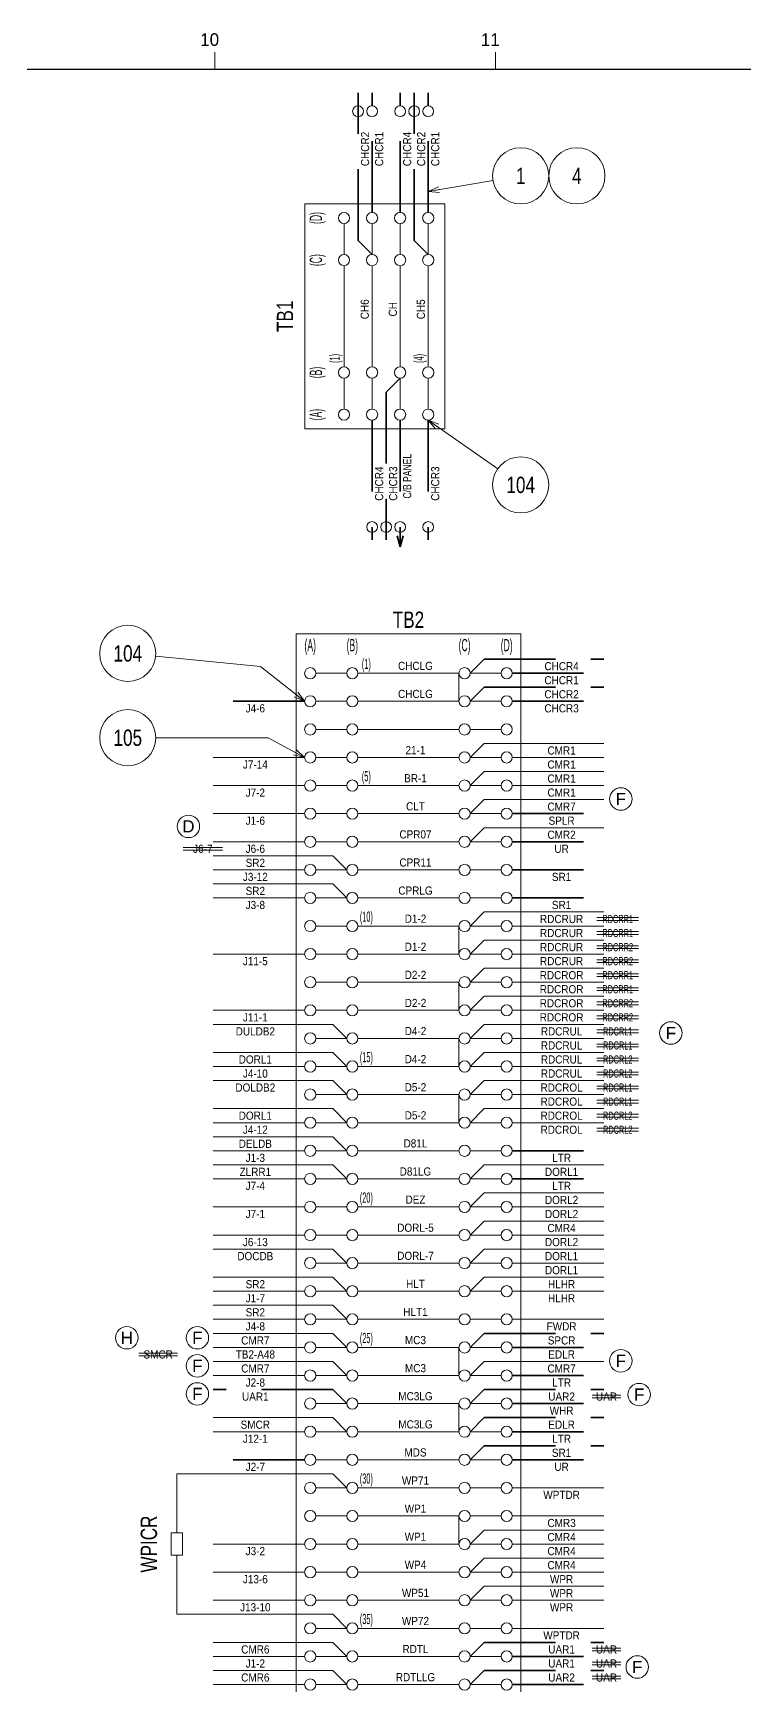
# Model space of a CAD drawing. Header units: millimetres. Extents: x 10 to 821, y 12 to 580.
# Drawn here: x 503.1 to 630, y 286.2 to 580.4 of the extents above; entities that cross this region are included whole.
import ezdxf
from ezdxf.enums import TextEntityAlignment as Align

# ---------------------------------------------------------------- set-up
doc = ezdxf.new("R2010")
doc.units = ezdxf.units.MM
doc.linetypes.add('DASHED', pattern=[19, 12.7, -6.3])
for name, color, linetype in [('GR1_02', 7, 'Continuous'), ('GR1_03', 7, 'Continuous'), ('GR1_04', 7, 'Continuous'), ('GR1_06', 7, 'Continuous'), ('GR1_15', 7, 'Continuous'), ('図面枠B6M', 7, 'Continuous')]:
    doc.layers.add(name, color=color, linetype=linetype)
doc.styles.add('HG丸ｺﾞｼｯｸM-PRO', font='')
doc.styles.get('HG丸ｺﾞｼｯｸM-PRO').set_extended_font_data('HG丸ｺﾞｼｯｸM-PRO')

# ---------------------------------------------------------------- blocks, each defined once
blk = doc.blocks.new('BLKF023')
at = {"layer": '図面枠B6M', "color": 4, "linetype": 'Continuous', "lineweight": 13}
for p, q in [((535.5, 577), (535.5, 574)), ((585.5, 577), (585.5, 574))]:
    blk.add_line(p, q, dxfattribs=at)
at = {"layer": '図面枠B6M', "color": 2, "linetype": 'Continuous', "lineweight": 25}
blk.add_line((35.5, 574), (821, 574), dxfattribs=at)
at = {"layer": '図面枠B6M', "color": 4, "linetype": 'Continuous', "lineweight": 13, "style": 'HG丸ｺﾞｼｯｸM-PRO', "width": 1.003994}
for s, p in [('10', (532.9, 577.45)), ('11', (582.9, 577.45))]:
    blk.add_text(s, height=2.255, dxfattribs=at).set_placement(p, align=Align.BOTTOM_LEFT)
blk = doc.blocks.new('BLKF129')
at = {"layer": 'GR1_02', "color": 4, "linetype": 'Continuous', "lineweight": 13}
for p, q in [((550, 473.48), (590, 473.48)), ((550, 228.52), (550, 473.48)), ((590, 228.52), (590, 473.48)), ((559, 466.48), (553.5, 466.48)), ((561, 466.48), (579, 466.48)), ((586.5, 466.48), (581, 466.48)), ((559, 461.48), (553.5, 461.48)), ((561, 461.48), (579, 461.48)), ((586.5, 461.48), (581, 461.48)), ((559, 456.48), (553.5, 456.48)), ((561, 456.48), (579, 456.48)), ((586.5, 456.48), (581, 456.48)), ((559, 451.48), (553.5, 451.48)), ((561, 451.48), (579, 451.48)), ((586.5, 451.48), (581, 451.48)), ((559, 446.48), (553.5, 446.48)), ((561, 446.48), (579, 446.48)), ((586.5, 446.48), (581, 446.48)), ((559, 441.48), (553.5, 441.48)), ((561, 441.48), (579, 441.48)), ((586.5, 441.48), (581, 441.48)), ((559, 436.48), (553.5, 436.48)), ((561, 436.48), (579, 436.48)), ((586.5, 436.48), (581, 436.48)), ((559, 431.48), (553.5, 431.48)), ((561, 431.48), (579, 431.48)), ((586.5, 431.48), (581, 431.48)), ((559, 426.48), (553.5, 426.48)), ((561, 426.48), (579, 426.48)), ((586.5, 426.48), (581, 426.48)), ((559, 421.48), (553.5, 421.48)), ((561, 421.48), (579, 421.48)), ((586.5, 421.48), (581, 421.48)), ((559, 416.48), (553.5, 416.48)), ((561, 416.48), (579, 416.48)), ((586.5, 416.48), (581, 416.48)), ((559, 411.48), (553.5, 411.48)), ((561, 411.48), (579, 411.48)), ((586.5, 411.48), (581, 411.48)), ((559, 406.48), (553.5, 406.48)), ((561, 406.48), (579, 406.48)), ((586.5, 406.48), (581, 406.48)), ((559, 401.48), (553.5, 401.48)), ((561, 401.48), (579, 401.48)), ((586.5, 401.48), (581, 401.48)), ((559, 396.48), (553.5, 396.48)), ((561, 396.48), (579, 396.48)), ((586.5, 396.48), (581, 396.48)), ((559, 391.48), (553.5, 391.48)), ((561, 391.48), (579, 391.48)), ((586.5, 391.48), (581, 391.48)), ((559, 386.48), (553.5, 386.48)), ((561, 386.48), (579, 386.48)), ((586.5, 386.48), (581, 386.48)), ((559, 381.48), (553.5, 381.48)), ((561, 381.48), (579, 381.48)), ((586.5, 381.48), (581, 381.48)), ((559, 376.48), (553.5, 376.48)), ((561, 376.48), (579, 376.48)), ((586.5, 376.48), (581, 376.48)), ((559, 371.48), (553.5, 371.48)), ((561, 371.48), (579, 371.48)), ((586.5, 371.48), (581, 371.48)), ((559, 366.48), (553.5, 366.48)), ((561, 366.48), (579, 366.48)), ((586.5, 366.48), (581, 366.48)), ((559, 361.48), (553.5, 361.48)), ((561, 361.48), (579, 361.48)), ((586.5, 361.48), (581, 361.48)), ((559, 356.48), (553.5, 356.48)), ((561, 356.48), (579, 356.48)), ((586.5, 356.48), (581, 356.48)), ((559, 351.48), (553.5, 351.48)), ((561, 351.48), (579, 351.48)), ((586.5, 351.48), (581, 351.48)), ((559, 346.48), (553.5, 346.48)), ((561, 346.48), (579, 346.48)), ((586.5, 346.48), (581, 346.48)), ((559, 341.48), (553.5, 341.48)), ((561, 341.48), (579, 341.48)), ((586.5, 341.48), (581, 341.48)), ((559, 336.48), (553.5, 336.48)), ((561, 336.48), (579, 336.48)), ((586.5, 336.48), (581, 336.48)), ((559, 331.48), (553.5, 331.48)), ((561, 331.48), (579, 331.48)), ((586.5, 331.48), (581, 331.48)), ((559, 326.48), (553.5, 326.48)), ((561, 326.48), (579, 326.48)), ((586.5, 326.48), (581, 326.48)), ((559, 321.48), (553.5, 321.48)), ((561, 321.48), (579, 321.48)), ((586.5, 321.48), (581, 321.48)), ((559, 316.48), (553.5, 316.48)), ((561, 316.48), (579, 316.48)), ((586.5, 316.48), (581, 316.48)), ((559, 311.48), (553.5, 311.48)), ((561, 311.48), (579, 311.48)), ((586.5, 311.48), (581, 311.48)), ((559, 306.48), (553.5, 306.48)), ((561, 306.48), (579, 306.48)), ((586.5, 306.48), (581, 306.48)), ((559, 301.48), (553.5, 301.48)), ((561, 301.48), (579, 301.48)), ((586.5, 301.48), (581, 301.48)), ((559, 296.48), (553.5, 296.48)), ((561, 296.48), (579, 296.48)), ((586.5, 296.48), (581, 296.48)), ((559, 291.48), (553.5, 291.48)), ((561, 291.48), (579, 291.48)), ((586.5, 291.48), (581, 291.48)), ((559, 286.48), (553.5, 286.48)), ((561, 286.48), (579, 286.48)), ((586.5, 286.48), (581, 286.48)), ((559, 281.48), (553.5, 281.48)), ((561, 281.48), (579, 281.48)), ((586.5, 281.48), (581, 281.48)), ((559, 276.48), (553.5, 276.48)), ((561, 276.48), (579, 276.48)), ((586.5, 276.48), (581, 276.48)), ((559, 271.48), (553.5, 271.48)), ((561, 271.48), (579, 271.48)), ((586.5, 271.48), (581, 271.48)), ((559, 266.48), (553.5, 266.48)), ((561, 266.48), (579, 266.48)), ((586.5, 266.48), (581, 266.48)), ((559, 261.48), (553.5, 261.48)), ((561, 261.48), (579, 261.48)), ((586.5, 261.48), (581, 261.48)), ((559, 256.48), (553.5, 256.48)), ((561, 256.48), (579, 256.48)), ((586.5, 256.48), (581, 256.48)), ((559, 251.48), (553.5, 251.48)), ((561, 251.48), (579, 251.48)), ((586.5, 251.48), (581, 251.48)), ((559, 246.48), (553.5, 246.48)), ((561, 246.48), (579, 246.48)), ((586.5, 246.48), (581, 246.48)), ((559, 241.48), (553.5, 241.48)), ((561, 241.48), (579, 241.48)), ((586.5, 241.48), (581, 241.48)), ((559, 236.48), (553.5, 236.48)), ((561, 236.48), (579, 236.48)), ((586.5, 236.48), (581, 236.48)), ((559, 231.48), (553.5, 231.48)), ((561, 231.48), (579, 231.48)), ((586.5, 231.48), (581, 231.48)), ((550, 228.52), (590, 228.52))]:
    blk.add_line(p, q, dxfattribs=at)
for centre in [(552.5, 466.48), (560, 466.48), (580, 466.48), (587.5, 466.48), (552.5, 461.48), (560, 461.48), (580, 461.48), (587.5, 461.48), (552.5, 456.48), (560, 456.48), (580, 456.48), (587.5, 456.48), (552.5, 451.48), (560, 451.48), (580, 451.48), (587.5, 451.48), (552.5, 446.48), (560, 446.48), (580, 446.48), (587.5, 446.48), (552.5, 441.48), (560, 441.48), (580, 441.48), (587.5, 441.48), (552.5, 436.48), (560, 436.48), (580, 436.48), (587.5, 436.48), (552.5, 431.48), (560, 431.48), (580, 431.48), (587.5, 431.48), (552.5, 426.48), (560, 426.48), (580, 426.48), (587.5, 426.48), (552.5, 421.48), (560, 421.48), (580, 421.48), (587.5, 421.48), (552.5, 416.48), (560, 416.48), (580, 416.48), (587.5, 416.48), (552.5, 411.48), (560, 411.48), (580, 411.48), (587.5, 411.48), (552.5, 406.48), (560, 406.48), (580, 406.48), (587.5, 406.48), (552.5, 401.48), (560, 401.48), (580, 401.48), (587.5, 401.48), (552.5, 396.48), (560, 396.48), (580, 396.48), (587.5, 396.48), (552.5, 391.48), (560, 391.48), (580, 391.48), (587.5, 391.48), (552.5, 386.48), (560, 386.48), (580, 386.48), (587.5, 386.48), (552.5, 381.48), (560, 381.48), (580, 381.48), (587.5, 381.48), (552.5, 376.48), (560, 376.48), (580, 376.48), (587.5, 376.48), (552.5, 371.48), (560, 371.48), (580, 371.48), (587.5, 371.48), (552.5, 366.48), (560, 366.48), (580, 366.48), (587.5, 366.48), (552.5, 361.48), (560, 361.48), (580, 361.48), (587.5, 361.48), (552.5, 356.48), (560, 356.48), (580, 356.48), (587.5, 356.48), (552.5, 351.48), (560, 351.48), (580, 351.48), (587.5, 351.48), (552.5, 346.48), (560, 346.48), (580, 346.48), (587.5, 346.48), (552.5, 341.48), (560, 341.48), (580, 341.48), (587.5, 341.48), (552.5, 336.48), (560, 336.48), (580, 336.48), (587.5, 336.48), (552.5, 331.48), (560, 331.48), (580, 331.48), (587.5, 331.48), (552.5, 326.48), (560, 326.48), (580, 326.48), (587.5, 326.48), (552.5, 321.48), (560, 321.48), (580, 321.48), (587.5, 321.48), (552.5, 316.48), (560, 316.48), (580, 316.48), (587.5, 316.48), (552.5, 311.48), (560, 311.48), (580, 311.48), (587.5, 311.48), (552.5, 306.48), (560, 306.48), (580, 306.48), (587.5, 306.48), (552.5, 301.48), (560, 301.48), (580, 301.48), (587.5, 301.48), (552.5, 296.48), (560, 296.48), (580, 296.48), (587.5, 296.48), (552.5, 291.48), (560, 291.48), (580, 291.48), (587.5, 291.48), (552.5, 286.48), (560, 286.48), (580, 286.48), (587.5, 286.48), (552.5, 281.48), (560, 281.48), (580, 281.48), (587.5, 281.48), (552.5, 276.48), (560, 276.48), (580, 276.48), (587.5, 276.48), (552.5, 271.48), (560, 271.48), (580, 271.48), (587.5, 271.48), (552.5, 266.48), (560, 266.48), (580, 266.48), (587.5, 266.48), (552.5, 261.48), (560, 261.48), (580, 261.48), (587.5, 261.48), (552.5, 256.48), (560, 256.48), (580, 256.48), (587.5, 256.48), (552.5, 251.48), (560, 251.48), (580, 251.48), (587.5, 251.48), (552.5, 246.48), (560, 246.48), (580, 246.48), (587.5, 246.48), (552.5, 241.48), (560, 241.48), (580, 241.48), (587.5, 241.48), (552.5, 236.48), (560, 236.48), (580, 236.48), (587.5, 236.48), (552.5, 231.48), (560, 231.48), (580, 231.48), (587.5, 231.48)]:
    blk.add_circle(centre, 1, dxfattribs=at)
at = {"layer": 'GR1_02', "color": 3, "linetype": 'Continuous', "lineweight": 35, "style": 'HG丸ｺﾞｼｯｸM-PRO'}
for s, width, p in [('(1)', 0.521222, (562.5, 468.15)), ('(5)', 0.521222, (562.5, 448.15)), ('(10)', 0.521214, (562.5, 423.15)), ('(15)', 0.521214, (562.5, 398.15)), ('(20)', 0.521214, (562.5, 373.15)), ('(25)', 0.521214, (562.5, 348.15)), ('(30)', 0.521214, (562.5, 323.15)), ('(35)', 0.521214, (562.5, 298.15)), ('(40)', 0.521214, (562.5, 273.15)), ('(45)', 0.521214, (562.5, 248.15)), ('(48)', 0.521214, (562.5, 233.15))]:
    blk.add_text(s, height=1.818, dxfattribs=dict(at, width=width)).set_placement(p, align=Align.MIDDLE_CENTER)
blk = doc.blocks.new('BLKF130')
at = {"layer": 'GR1_03', "color": 4, "linetype": 'Continuous', "lineweight": 13}
for p, q in [((528.75, 323.98), (528.75, 313.48)), ((556.5, 323.98), (528.75, 323.98)), ((559, 321.48), (556.5, 323.98)), ((527.75, 313.48), (527.75, 309.48)), ((529.75, 313.48), (527.75, 313.48)), ((529.75, 313.48), (529.75, 309.48)), ((529.75, 309.48), (527.75, 309.48)), ((528.75, 309.48), (528.75, 298.98)), ((556.5, 298.98), (528.75, 298.98)), ((559, 296.48), (556.5, 298.98))]:
    blk.add_line(p, q, dxfattribs=at)
blk = doc.blocks.new('BLKF133')
at = {"layer": 'GR1_02', "color": 4, "linetype": 'Continuous', "lineweight": 13}
for p, q in [((576.48, 550), (551.52, 550)), ((551.52, 510), (551.52, 550)), ((576.48, 510), (576.48, 550)), ((558.52, 546.5), (558.52, 541)), ((563.52, 546.5), (563.52, 541)), ((568.52, 546.5), (568.52, 541)), ((573.52, 546.5), (573.52, 541)), ((558.52, 521), (558.52, 539)), ((563.52, 521), (563.52, 539)), ((568.52, 521), (568.52, 539)), ((573.52, 521), (573.52, 539)), ((558.52, 519), (558.52, 513.5)), ((563.52, 519), (563.52, 513.5)), ((568.52, 519), (568.52, 513.5)), ((573.52, 519), (573.52, 513.5)), ((576.48, 510), (551.52, 510))]:
    blk.add_line(p, q, dxfattribs=at)
for centre in [(558.52, 547.5), (563.52, 547.5), (568.52, 547.5), (573.52, 547.5), (558.52, 540), (563.52, 540), (568.52, 540), (573.52, 540), (558.52, 520), (563.52, 520), (568.52, 520), (573.52, 520), (558.52, 512.5), (563.52, 512.5), (568.52, 512.5), (573.52, 512.5)]:
    blk.add_circle(centre, 1, dxfattribs=at)
at = {"layer": 'GR1_02', "color": 3, "linetype": 'Continuous', "lineweight": 35, "style": 'HG丸ｺﾞｼｯｸM-PRO', "width": 0.521222}
for s, p in [('(1)', (556.85, 522.5)), ('(4)', (571.85, 522.5))]:
    blk.add_text(s, height=1.818, rotation=90, dxfattribs=at).set_placement(p, align=Align.MIDDLE_CENTER)
blk = doc.blocks.new('FXTIP_ARROW_E')
at = {"color": 0, "linetype": 'Continuous', "lineweight": -2}
for q in [(-1, 0), (-0.97, 0.26), (-0.97, -0.26)]:
    blk.add_line((0, 0), q, dxfattribs=at)
blk = doc.blocks.new('FXTIP_ARROW_S')
at = {"color": 0, "linetype": 'Continuous', "lineweight": -2}
for q in [(-1, 0), (-0.97, 0.26), (-0.97, -0.26)]:
    blk.add_line((0, 0), q, dxfattribs=at)
blk = doc.blocks.new('BLKF258')
at = {"layer": 'GR1_06', "color": 4, "linetype": 'Continuous', "lineweight": 13}
blk.add_circle((530.8, 439.22), 2, dxfattribs=at)
at = {"layer": 'GR1_06', "color": 4, "linetype": 'Continuous', "lineweight": 13, "style": 'HG丸ｺﾞｼｯｸM-PRO', "width": 1.042833}
blk.add_text('D', height=2.18, dxfattribs=at).set_placement((530.8, 439.22), align=Align.MIDDLE_CENTER)
blk = doc.blocks.new('BLKF280')
at = {"layer": 'GR1_06', "color": 4, "linetype": 'Continuous', "lineweight": 13}
blk.add_circle((611.11, 338.08), 2, dxfattribs=at)
at = {"layer": 'GR1_06', "color": 4, "linetype": 'Continuous', "lineweight": 13, "style": 'HG丸ｺﾞｼｯｸM-PRO', "width": 1.042153}
blk.add_text('F', height=2.18, dxfattribs=at).set_placement((611.11, 338.08), align=Align.MIDDLE_CENTER)
blk = doc.blocks.new('BLKF281')
at = {"layer": 'GR1_06', "color": 4, "linetype": 'Continuous', "lineweight": 13}
blk.add_circle((532.39, 338.2), 2, dxfattribs=at)
at = {"layer": 'GR1_06', "color": 4, "linetype": 'Continuous', "lineweight": 13, "style": 'HG丸ｺﾞｼｯｸM-PRO', "width": 1.042153}
blk.add_text('F', height=2.18, dxfattribs=at).set_placement((532.39, 338.2), align=Align.MIDDLE_CENTER)
blk = doc.blocks.new('BLKF282')
at = {"layer": 'GR1_06', "color": 4, "linetype": 'Continuous', "lineweight": 13}
blk.add_circle((610.77, 289.6), 2, dxfattribs=at)
at = {"layer": 'GR1_06', "color": 4, "linetype": 'Continuous', "lineweight": 13, "style": 'HG丸ｺﾞｼｯｸM-PRO', "width": 1.042153}
blk.add_text('F', height=2.18, dxfattribs=at).set_placement((610.77, 289.6), align=Align.MIDDLE_CENTER)
blk = doc.blocks.new('BLKF285')
at = {"layer": 'GR1_06', "color": 4, "linetype": 'Continuous', "lineweight": 13}
blk.add_circle((532.39, 343.2), 2, dxfattribs=at)
at = {"layer": 'GR1_06', "color": 4, "linetype": 'Continuous', "lineweight": 13, "style": 'HG丸ｺﾞｼｯｸM-PRO', "width": 1.042153}
blk.add_text('F', height=2.18, dxfattribs=at).set_placement((532.39, 343.2), align=Align.MIDDLE_CENTER)
blk = doc.blocks.new('BLKF286')
at = {"layer": 'GR1_06', "color": 4, "linetype": 'Continuous', "lineweight": 13}
blk.add_circle((532.39, 348.2), 2, dxfattribs=at)
at = {"layer": 'GR1_06', "color": 4, "linetype": 'Continuous', "lineweight": 13, "style": 'HG丸ｺﾞｼｯｸM-PRO', "width": 1.042153}
blk.add_text('F', height=2.18, dxfattribs=at).set_placement((532.39, 348.2), align=Align.MIDDLE_CENTER)
blk = doc.blocks.new('BLKF287')
at = {"layer": 'GR1_06', "color": 4, "linetype": 'Continuous', "lineweight": 13}
blk.add_circle((607.83, 344.09), 2, dxfattribs=at)
at = {"layer": 'GR1_06', "color": 4, "linetype": 'Continuous', "lineweight": 13, "style": 'HG丸ｺﾞｼｯｸM-PRO', "width": 1.042153}
blk.add_text('F', height=2.18, dxfattribs=at).set_placement((607.83, 344.09), align=Align.MIDDLE_CENTER)
blk = doc.blocks.new('BLKF288')
at = {"layer": 'GR1_06', "color": 4, "linetype": 'Continuous', "lineweight": 13}
blk.add_circle((607.83, 444.09), 2, dxfattribs=at)
at = {"layer": 'GR1_06', "color": 4, "linetype": 'Continuous', "lineweight": 13, "style": 'HG丸ｺﾞｼｯｸM-PRO', "width": 1.042153}
blk.add_text('F', height=2.18, dxfattribs=at).set_placement((607.83, 444.09), align=Align.MIDDLE_CENTER)
blk = doc.blocks.new('BLKF298')
at = {"layer": 'GR1_06', "color": 4, "linetype": 'Continuous', "lineweight": 13}
blk.add_circle((616.75, 402.44), 2, dxfattribs=at)
at = {"layer": 'GR1_06', "color": 4, "linetype": 'Continuous', "lineweight": 13, "style": 'HG丸ｺﾞｼｯｸM-PRO', "width": 1.042153}
blk.add_text('F', height=2.18, dxfattribs=at).set_placement((616.75, 402.44), align=Align.MIDDLE_CENTER)
blk = doc.blocks.new('BLKF340')
at = {"layer": 'GR1_06', "color": 4, "linetype": 'Continuous', "lineweight": 13}
blk.add_circle((519.82, 348.2), 2, dxfattribs=at)
at = {"layer": 'GR1_06', "color": 4, "linetype": 'Continuous', "lineweight": 13, "style": 'HG丸ｺﾞｼｯｸM-PRO', "width": 1.042153}
blk.add_text('H', height=2.18, dxfattribs=at).set_placement((519.82, 348.2), align=Align.MIDDLE_CENTER)

msp = doc.modelspace()

# ---------------------------------------------------------------- linework, layer by layer
at = {"layer": 'GR1_03', "color": 3, "linetype": 'DASHED', "lineweight": 35}
for p, q in [((561.02, 543.5), (561.02, 569.78)), ((563.52, 548.5), (563.52, 569.78)), ((568.52, 548.5), (568.52, 569.78)), ((571.02, 543.5), (571.02, 569.78)), ((573.52, 548.5), (573.52, 569.78)), ((563.52, 541), (561.02, 543.5)), ((573.52, 541), (571.02, 543.5)), ((568.52, 519), (566.02, 516.5)), ((566.02, 516.5), (566.02, 490.22)), ((563.52, 511.5), (563.52, 490.22)), ((568.52, 511.5), (568.52, 488.97)), ((573.52, 511.5), (573.52, 490.22)), ((581, 466.48), (583.5, 468.98)), ((583.5, 468.98), (604.78, 468.98)), ((588.5, 466.48), (604.78, 466.48)), ((581, 461.48), (583.5, 463.98)), ((583.5, 463.98), (604.78, 463.98)), ((551.5, 461.48), (535.22, 461.48)), ((588.5, 461.48), (604.78, 461.48)), ((588.5, 441.48), (604.78, 441.48)), ((588.5, 436.48), (604.78, 436.48)), ((588.5, 431.48), (604.78, 431.48)), ((588.5, 426.48), (604.78, 426.48)), ((588.5, 381.48), (604.78, 381.48)), ((588.5, 376.48), (604.78, 376.48)), ((581, 346.48), (583.5, 348.98)), ((583.5, 348.98), (604.78, 348.98)), ((588.5, 346.48), (604.78, 346.48)), ((588.5, 341.48), (604.78, 341.48)), ((556.5, 338.98), (535.22, 338.98)), ((559, 336.48), (556.5, 338.98)), ((581, 336.48), (583.5, 338.98)), ((583.5, 338.98), (604.78, 338.98)), ((588.5, 336.48), (604.78, 336.48)), ((581, 331.48), (583.5, 333.98)), ((583.5, 333.98), (604.78, 333.98)), ((588.5, 331.48), (604.78, 331.48)), ((581, 326.48), (583.5, 328.98)), ((583.5, 328.98), (604.78, 328.98)), ((551.5, 326.48), (535.22, 326.48)), ((588.5, 326.48), (604.78, 326.48)), ((581, 291.48), (583.5, 293.98)), ((583.5, 293.98), (604.78, 293.98)), ((588.5, 291.48), (604.78, 291.48)), ((581, 286.48), (583.5, 288.98)), ((583.5, 288.98), (604.78, 288.98)), ((588.5, 286.48), (604.78, 286.48))]:
    msp.add_line(p, q, dxfattribs=at)
at = {"layer": 'GR1_03', "color": 4, "linetype": 'Continuous', "lineweight": 13}
for p, q in [((579, 466.48), (579, 461.48)), ((581, 451.48), (583.5, 453.98)), ((583.5, 453.98), (604.78, 453.98)), ((551.5, 451.48), (535.22, 451.48)), ((588.5, 451.48), (604.78, 451.48)), ((581, 446.48), (583.5, 448.98)), ((583.5, 448.98), (604.78, 448.98)), ((551.5, 446.48), (535.22, 446.48)), ((588.5, 446.48), (604.78, 446.48)), ((551.5, 441.48), (535.22, 441.48)), ((581, 441.48), (583.5, 443.98)), ((583.5, 443.98), (604.78, 443.98)), ((581, 436.48), (583.5, 438.98)), ((583.5, 438.98), (604.78, 438.98)), ((551.5, 436.48), (535.22, 436.48)), ((556.5, 433.98), (535.22, 433.98)), ((559, 431.48), (556.5, 433.98)), ((551.5, 431.48), (535.22, 431.48)), ((556.5, 428.98), (535.22, 428.98)), ((559, 426.48), (556.5, 428.98)), ((551.5, 426.48), (535.22, 426.48)), ((581, 421.48), (583.5, 423.98)), ((583.5, 423.98), (604.78, 423.98)), ((579, 421.48), (579, 416.48)), ((588.5, 421.48), (604.78, 421.48)), ((581, 416.48), (583.5, 418.98)), ((583.5, 418.98), (604.78, 418.98)), ((551.5, 416.48), (535.22, 416.48)), ((588.5, 416.48), (604.78, 416.48)), ((581, 411.48), (583.5, 413.98)), ((583.5, 413.98), (604.78, 413.98)), ((579, 411.48), (579, 406.48)), ((581, 406.48), (583.5, 408.98)), ((583.5, 408.98), (604.78, 408.98)), ((588.5, 411.48), (604.78, 411.48)), ((551.5, 406.48), (535.22, 406.48)), ((588.5, 406.48), (604.78, 406.48)), ((556.5, 403.98), (535.22, 403.98)), ((559, 401.48), (556.5, 403.98)), ((581, 401.48), (583.5, 403.98)), ((583.5, 403.98), (604.78, 403.98)), ((579, 401.48), (579, 396.48)), ((588.5, 401.48), (604.78, 401.48)), ((556.5, 398.98), (535.22, 398.98)), ((559, 396.48), (556.5, 398.98)), ((581, 396.48), (583.5, 398.98)), ((583.5, 398.98), (604.78, 398.98)), ((551.5, 396.48), (535.22, 396.48)), ((588.5, 396.48), (604.78, 396.48)), ((556.5, 393.98), (535.22, 393.98)), ((559, 391.48), (556.5, 393.98)), ((579, 391.48), (579, 386.48)), ((581, 391.48), (583.5, 393.98)), ((583.5, 393.98), (604.78, 393.98)), ((588.5, 391.48), (604.78, 391.48)), ((556.5, 388.98), (535.22, 388.98)), ((559, 386.48), (556.5, 388.98)), ((581, 386.48), (583.5, 388.98)), ((583.5, 388.98), (604.78, 388.98)), ((551.5, 386.48), (535.22, 386.48)), ((588.5, 386.48), (604.78, 386.48)), ((556.5, 383.98), (535.22, 383.98)), ((559, 381.48), (556.5, 383.98)), ((551.5, 381.48), (535.22, 381.48)), ((556.5, 378.98), (535.22, 378.98)), ((559, 376.48), (556.5, 378.98)), ((581, 376.48), (583.5, 378.98)), ((583.5, 378.98), (604.78, 378.98)), ((551.5, 376.48), (535.22, 376.48)), ((581, 371.48), (583.5, 373.98)), ((583.5, 373.98), (604.78, 373.98)), ((551.5, 371.48), (535.22, 371.48)), ((588.5, 371.48), (604.78, 371.48)), ((581, 366.48), (583.5, 368.98)), ((583.5, 368.98), (604.78, 368.98)), ((551.5, 366.48), (535.22, 366.48)), ((588.5, 366.48), (604.78, 366.48)), ((556.5, 363.98), (535.22, 363.98)), ((559, 361.48), (556.5, 363.98)), ((581, 361.48), (583.5, 363.98)), ((583.5, 363.98), (604.78, 363.98)), ((556.5, 358.98), (535.22, 358.98)), ((559, 356.48), (556.5, 358.98)), ((581, 356.48), (583.5, 358.98)), ((583.5, 358.98), (604.78, 358.98)), ((588.5, 361.48), (604.78, 361.48)), ((551.5, 356.48), (535.22, 356.48)), ((588.5, 356.48), (604.78, 356.48)), ((556.5, 353.98), (535.22, 353.98)), ((559, 351.48), (556.5, 353.98)), ((551.5, 351.48), (535.22, 351.48)), ((588.5, 351.48), (604.78, 351.48)), ((556.5, 348.98), (535.22, 348.98)), ((559, 346.48), (556.5, 348.98)), ((551.5, 346.48), (535.22, 346.48)), ((579, 346.48), (579, 341.48)), ((556.5, 343.98), (535.22, 343.98)), ((551.5, 341.48), (535.22, 341.48)), ((559, 341.48), (556.5, 343.98)), ((581, 341.48), (583.5, 343.98)), ((583.5, 343.98), (604.78, 343.98)), ((579, 336.48), (579, 331.48)), ((556.5, 333.98), (535.22, 333.98)), ((559, 331.48), (556.5, 333.98)), ((551.5, 331.48), (535.22, 331.48)), ((588.5, 321.48), (604.78, 321.48)), ((579, 316.48), (579, 311.48)), ((588.5, 316.48), (604.78, 316.48)), ((581, 311.48), (583.5, 313.98)), ((583.5, 313.98), (604.78, 313.98)), ((551.5, 311.48), (535.22, 311.48)), ((581, 306.48), (583.5, 308.98)), ((583.5, 308.98), (604.78, 308.98)), ((588.5, 311.48), (604.78, 311.48)), ((551.5, 306.48), (535.22, 306.48)), ((588.5, 306.48), (604.78, 306.48)), ((581, 301.48), (583.5, 303.98)), ((583.5, 303.98), (604.78, 303.98)), ((551.5, 301.48), (535.22, 301.48)), ((588.5, 301.48), (604.78, 301.48)), ((588.5, 296.48), (604.78, 296.48)), ((556.5, 293.98), (535.22, 293.98)), ((551.5, 291.48), (535.22, 291.48)), ((559, 291.48), (556.5, 293.98)), ((556.5, 288.98), (535.22, 288.98)), ((559, 286.48), (556.5, 288.98)), ((551.5, 286.48), (535.22, 286.48))]:
    msp.add_line(p, q, dxfattribs=at)
for centre in [(561.02, 566.5), (563.52, 566.5), (568.52, 566.5), (571.02, 566.5), (573.52, 566.5), (563.52, 492.5), (566.02, 492.5), (568.52, 492.5), (573.52, 492.5)]:
    msp.add_circle(centre, 0.963, dxfattribs=at)
at = {"layer": 'GR1_06', "color": 4, "linetype": 'Continuous', "lineweight": 13}
for p, q in [((529.87, 435.48), (536.87, 435.48)), ((529.87, 434.98), (536.87, 434.98)), ((603.56, 422.98), (611, 422.98)), ((603.56, 422.48), (611, 422.48)), ((603.56, 420.48), (611, 420.48)), ((603.56, 419.98), (611, 419.98)), ((603.56, 417.98), (611, 417.98)), ((603.56, 417.48), (611, 417.48)), ((603.56, 415.48), (611, 415.48)), ((603.56, 414.98), (611, 414.98)), ((603.56, 412.98), (611, 412.98)), ((603.56, 412.48), (611, 412.48)), ((603.56, 410.48), (611, 410.48)), ((603.56, 409.98), (611, 409.98)), ((603.56, 407.98), (611, 407.98)), ((603.56, 407.48), (611, 407.48)), ((603.56, 405.48), (611, 405.48)), ((603.56, 404.98), (611, 404.98)), ((603.56, 402.98), (611, 402.98)), ((603.56, 402.48), (611, 402.48)), ((603.56, 400.48), (611, 400.48)), ((603.56, 399.98), (611, 399.98)), ((603.56, 397.98), (611, 397.98)), ((603.56, 397.48), (611, 397.48)), ((603.56, 395.48), (611, 395.48)), ((603.56, 394.98), (611, 394.98)), ((603.56, 392.98), (611, 392.98)), ((603.56, 392.48), (611, 392.48)), ((603.56, 390.48), (611, 390.48)), ((603.56, 389.98), (611, 389.98)), ((603.56, 387.98), (611, 387.98)), ((603.56, 387.48), (611, 387.48)), ((603.56, 385.48), (611, 385.48)), ((603.56, 384.98), (611, 384.98)), ((602.7, 337.98), (607.86, 337.98)), ((602.7, 337.48), (607.86, 337.48)), ((602.7, 292.98), (607.86, 292.98)), ((602.7, 292.48), (607.86, 292.48)), ((602.7, 290.48), (607.86, 290.48)), ((602.7, 289.98), (607.86, 289.98)), ((602.7, 287.98), (607.86, 287.98)), ((602.7, 287.48), (607.86, 287.48))]:
    msp.add_line(p, q, dxfattribs=at)
at = {"layer": 'GR1_06', "color": 7, "linetype": 'Continuous', "lineweight": 13}
for p, q in [((521.97, 345.48), (528.85, 345.48)), ((521.97, 344.98), (528.85, 344.98))]:
    msp.add_line(p, q, dxfattribs=at)
at = {"layer": 'GR1_15', "color": 6, "linetype": 'Continuous', "lineweight": 13}
for p, q in [((573.52, 552.22), (585.07, 554.17)), ((573.52, 511.5), (585.9, 502.86)), ((543.65, 467.66), (524.98, 469.51)), ((551.5, 461.48), (543.65, 467.66)), ((545, 455), (525, 455)), ((551.5, 451.48), (545, 455))]:
    msp.add_line(p, q, dxfattribs=at)
for centre in [(590, 555), (600, 555), (590, 500), (520, 470), (520, 455)]:
    msp.add_circle(centre, 5, dxfattribs=at)

# ---------------------------------------------------------------- block references
at = {"layer": 'GR1_02', "color": 4, "linetype": 'Continuous', "lineweight": 13}
for name in ['BLKF133', 'BLKF129']:
    msp.add_blockref(name, (0, 0), dxfattribs=at)
at = {"layer": 'GR1_03', "color": 3, "linetype": 'DASHED', "lineweight": 35, "xscale": 2, "yscale": 2, "rotation": 270}
msp.add_blockref('FXTIP_ARROW_E', (568.52, 488.97), dxfattribs=at)
at = {"layer": 'GR1_03', "color": 4, "linetype": 'Continuous', "lineweight": 13}
msp.add_blockref('BLKF130', (0, 0), dxfattribs=at)
at = {"layer": 'GR1_06', "color": 4, "linetype": 'Continuous', "lineweight": 13}
for name in ['BLKF288', 'BLKF258', 'BLKF298', 'BLKF340', 'BLKF286', 'BLKF285', 'BLKF287', 'BLKF281', 'BLKF280', 'BLKF282']:
    msp.add_blockref(name, (0, 0), dxfattribs=at)
at = {"layer": 'GR1_15', "color": 6, "linetype": 'Continuous', "lineweight": 13, "xscale": 2, "yscale": 2}
for p, rotation in [((573.52, 552.22), 189.5590766160141), ((573.52, 511.5), 145.0903668387976), ((551.5, 461.48), 321.7997564934922), ((551.5, 451.48), 331.5556515220749)]:
    msp.add_blockref('FXTIP_ARROW_S', p, dxfattribs=dict(at, rotation=rotation))
at = {"layer": '図面枠B6M', "color": 4, "linetype": 'Continuous', "lineweight": 13}
msp.add_blockref('BLKF023', (0, 0), dxfattribs=at)

# ---------------------------------------------------------------- texts
at = {"layer": 'GR1_02', "color": 3, "linetype": 'Continuous', "lineweight": 35, "style": 'HG丸ｺﾞｼｯｸM-PRO'}
for s, height, width, p in [('(D)', 2.182, 0.521336, (553.52, 547.5)), ('(C)', 2.182, 0.52136, (553.52, 540)), ('(B)', 2.182, 0.521304, (553.52, 520)), ('(A)', 2.182, 0.522521, (553.52, 512.5)), ('WPICR', 2.909, 0.782361, (523.75, 311.48))]:
    msp.add_text(s, height=height, rotation=90, dxfattribs=dict(at, width=width)).set_placement(p, align=Align.MIDDLE_CENTER)
at = {"layer": 'GR1_02', "color": 4, "linetype": 'Continuous', "lineweight": 13, "style": 'HG丸ｺﾞｼｯｸM-PRO', "width": 0.78382}
msp.add_text('TB1', height=2.909, rotation=90, dxfattribs=at).set_placement((548, 530), align=Align.MIDDLE_CENTER)
msp.add_text('TB2', height=2.909, dxfattribs=at).set_placement((570, 476), align=Align.MIDDLE_CENTER)
at = {"layer": 'GR1_02', "color": 3, "linetype": 'Continuous', "lineweight": 35, "style": 'HG丸ｺﾞｼｯｸM-PRO'}
for s, width, p in [('(A)', 0.522521, (552.5, 471.48)), ('(B)', 0.521304, (560, 471.48)), ('(C)', 0.52136, (580, 471.48)), ('(D)', 0.521336, (587.5, 471.48))]:
    msp.add_text(s, height=2.182, dxfattribs=dict(at, width=width)).set_placement(p, align=Align.MIDDLE_CENTER)
at = {"layer": 'GR1_04', "color": 3, "linetype": 'Continuous', "lineweight": 35, "style": 'HG丸ｺﾞｼｯｸM-PRO'}
for s, rotation, width, p in [('CHCR2', 90, 0.912452, (562.27, 559.78)), ('CHCR1', 90, 0.912452, (564.77, 559.78)), ('CHCR4', 90, 0.912452, (569.77, 559.78)), ('CHCR2', 90, 0.912452, (572.27, 559.78)), ('CHCR1', 90, 0.912452, (574.77, 559.78)), ('CH6', 90, 0.911744, (562.21, 531.25)), ('CH5', 90, 0.911744, (572.21, 531.25)), ('CH', 90, 0.912217, (567.21, 531.25)), ('CHCR4', 90, 0.912452, (564.77, 500.22)), ('CHCR3', 90, 0.912452, (567.27, 500.22)), ('C/B PANEL', 90, 0.782499, (569.77, 501.54)), ('CHCR3', 90, 0.912452, (574.77, 500.22)), ('CHCR4', 360, 0.912452, (597.28, 467.73)), ('CHCR1', 360, 0.912452, (597.28, 465.23)), ('CHCR2', 360, 0.912452, (597.28, 462.73)), ('CHCR3', 360, 0.912452, (597.28, 460.23)), ('CMR1', 360, 0.913112, (597.28, 452.73)), ('CMR1', 360, 0.913112, (597.28, 450.23)), ('CMR1', 360, 0.913112, (597.28, 447.73)), ('CMR1', 360, 0.913112, (597.28, 445.23)), ('CMR7', 360, 0.913112, (597.28, 442.73)), ('CMR2', 360, 0.913112, (597.28, 437.73)), ('SPLR', 360, 0.912073, (597.28, 440.23)), ('UR', 360, 0.913165, (597.28, 435.23)), ('SR1', 360, 0.912492, (597.28, 430.23)), ('SR1', 360, 0.912492, (597.28, 425.23)), ('RDCRUR', 360, 0.913174, (597.28, 422.73)), ('RDCRUR', 360, 0.913174, (597.28, 420.23)), ('RDCRUR', 360, 0.913174, (597.28, 417.73)), ('RDCRUR', 360, 0.913174, (597.28, 415.23)), ('RDCROR', 360, 0.912936, (597.28, 412.73)), ('RDCROR', 360, 0.912936, (597.28, 410.23)), ('RDCROR', 360, 0.912936, (597.28, 407.73)), ('RDCROR', 360, 0.912936, (597.28, 405.23)), ('RDCRUL', 360, 0.912753, (597.28, 402.73)), ('RDCRUL', 360, 0.912753, (597.28, 400.23)), ('RDCRUL', 360, 0.912753, (597.28, 397.73)), ('RDCRUL', 360, 0.912753, (597.28, 395.23)), ('RDCROL', 360, 0.912512, (597.28, 392.73)), ('RDCROL', 360, 0.912512, (597.28, 390.23)), ('RDCROL', 360, 0.912512, (597.28, 387.73)), ('RDCROL', 360, 0.912512, (597.28, 385.23)), ('LTR', 360, 0.913491, (597.28, 380.23)), ('DORL1', 360, 0.911746, (597.28, 377.73)), ('LTR', 360, 0.913491, (597.28, 375.23)), ('DORL2', 360, 0.911746, (597.28, 372.73)), ('DORL2', 360, 0.911746, (597.28, 370.23)), ('CMR4', 360, 0.913112, (597.28, 367.73)), ('DORL2', 360, 0.911746, (597.28, 365.23)), ('DORL1', 360, 0.911746, (597.28, 362.73)), ('DORL1', 360, 0.911746, (597.28, 360.23)), ('HLHR', 360, 0.912532, (597.28, 357.73)), ('HLHR', 360, 0.912532, (597.28, 355.23)), ('FWDR', 360, 0.912726, (597.28, 350.23)), ('SPCR', 360, 0.912255, (597.28, 347.73)), ('EDLR', 360, 0.912818, (597.28, 345.23)), ('CMR7', 360, 0.913112, (597.28, 342.73)), ('UAR2', 360, 0.912444, (597.28, 337.73)), ('LTR', 360, 0.913491, (597.28, 340.23)), ('WHR', 360, 0.912957, (597.28, 335.23)), ('EDLR', 360, 0.912818, (597.28, 332.73)), ('LTR', 360, 0.913491, (597.28, 330.23)), ('SR1', 360, 0.912492, (597.28, 327.73)), ('UR', 360, 0.913165, (597.28, 325.23)), ('WPTDR', 360, 0.912384, (597.28, 320.23)), ('CMR3', 360, 0.913112, (597.28, 315.23)), ('CMR4', 360, 0.913112, (597.28, 312.73)), ('CMR4', 360, 0.913112, (597.28, 310.23)), ('CMR4', 360, 0.913112, (597.28, 307.73)), ('WPR', 360, 0.912327, (597.28, 305.23)), ('WPR', 360, 0.912327, (597.28, 302.73)), ('WPR', 360, 0.912327, (597.28, 300.23)), ('WPTDR', 360, 0.912384, (597.28, 295.23)), ('UAR1', 360, 0.912444, (597.28, 292.73)), ('UAR1', 360, 0.912444, (597.28, 290.23)), ('UAR2', 360, 0.912444, (597.28, 287.73))]:
    msp.add_text(s, height=1.455, rotation=rotation, dxfattribs=dict(at, width=width)).set_placement(p, align=Align.MIDDLE_CENTER)
for s, width, p in [('CHCLG', 0.911893, (571.25, 467.79)), ('CHCLG', 0.911893, (571.25, 462.79)), ('J4-6', 0.910905, (542.72, 460.23)), ('21-1', 0.910861, (571.25, 452.79)), ('J7-14', 0.910866, (542.72, 450.23)), ('BR-1', 0.912354, (571.25, 447.79)), ('J7-2', 0.910905, (542.72, 445.23)), ('CLT', 0.912784, (571.25, 442.79)), ('J1-6', 0.910905, (542.72, 440.23)), ('CPR07', 0.911658, (571.25, 437.79)), ('J6-6', 0.910905, (542.72, 435.23)), ('SR2', 0.912492, (542.72, 432.73)), ('CPR11', 0.911658, (571.25, 432.79)), ('J3-12', 0.910866, (542.72, 430.23)), ('SR2', 0.912492, (542.72, 427.73)), ('CPRLG', 0.911845, (571.25, 427.79)), ('J3-8', 0.910905, (542.72, 425.23)), ('D1-2', 0.910998, (571.25, 422.79)), ('D1-2', 0.910998, (571.25, 417.79)), ('J11-5', 0.910866, (542.72, 415.23)), ('D2-2', 0.910998, (571.25, 412.79)), ('D2-2', 0.910998, (571.25, 407.79)), ('DULDB2', 0.911534, (542.72, 402.73)), ('J11-1', 0.910866, (542.72, 405.23)), ('D4-2', 0.910998, (571.25, 402.79)), ('DORL1', 0.911746, (542.72, 397.73)), ('D4-2', 0.910998, (571.25, 397.79)), ('J4-10', 0.910866, (542.72, 395.23)), ('DOLDB2', 0.911302, (542.72, 392.73)), ('D5-2', 0.910998, (571.25, 392.79)), ('DORL1', 0.911746, (542.72, 387.73)), ('D5-2', 0.910998, (571.25, 387.79)), ('J4-12', 0.910866, (542.72, 385.23)), ('DELDB', 0.912031, (542.72, 382.73)), ('D81L', 0.911106, (571.25, 382.79)), ('J1-3', 0.910905, (542.72, 380.23)), ('ZLRR1', 0.913451, (542.72, 377.73)), ('D81LG', 0.911013, (571.25, 377.79)), ('J7-4', 0.910905, (542.72, 375.23)), ('J7-1', 0.910905, (542.72, 370.23)), ('DEZ', 0.913363, (571.25, 372.79)), ('DORL-5', 0.911713, (571.25, 367.79)), ('J6-13', 0.910866, (542.72, 365.23)), ('DOCDB', 0.91157, (542.72, 362.73)), ('DORL-7', 0.911713, (571.25, 362.79)), ('SR2', 0.912492, (542.72, 357.73)), ('HLT', 0.912528, (571.25, 357.79)), ('J1-7', 0.910905, (542.72, 355.23)), ('SR2', 0.912492, (542.72, 352.73)), ('HLT1', 0.912073, (571.25, 352.79)), ('J4-8', 0.910905, (542.72, 350.23)), ('CMR7', 0.913112, (542.72, 347.73)), ('MC3', 0.91267, (571.25, 347.79)), ('TB2-A48', 0.911812, (542.72, 345.23)), ('CMR7', 0.913112, (542.72, 342.73)), ('MC3', 0.91267, (571.25, 342.79)), ('UAR1', 0.912444, (542.72, 337.73)), ('J2-8', 0.910905, (542.72, 340.23)), ('MC3LG', 0.912112, (571.25, 337.79)), ('SMCR', 0.91346, (542.72, 332.73)), ('MC3LG', 0.912112, (571.25, 332.79)), ('J12-1', 0.910866, (542.72, 330.23)), ('MDS', 0.91267, (571.25, 327.79)), ('J2-7', 0.910905, (542.72, 325.23)), ('WP71', 0.911053, (571.25, 322.79)), ('WP1', 0.911153, (571.25, 317.79)), ('WP1', 0.911153, (571.25, 312.79)), ('J3-2', 0.910905, (542.72, 310.23)), ('J13-6', 0.910866, (542.72, 305.23)), ('WP4', 0.911153, (571.25, 307.79)), ('WP51', 0.911053, (571.25, 302.79)), ('J13-10', 0.910841, (542.72, 300.23)), ('WP72', 0.911053, (571.25, 297.79)), ('CMR6', 0.913112, (542.72, 292.73)), ('RDTL', 0.912863, (571.25, 292.79)), ('CMR6', 0.913112, (542.72, 287.73)), ('J1-2', 0.910905, (542.72, 290.23)), ('RDTLLG', 0.912299, (571.25, 287.79))]:
    msp.add_text(s, height=1.455, dxfattribs=dict(at, width=width)).set_placement(p, align=Align.MIDDLE_CENTER)
at = {"layer": 'GR1_06', "color": 3, "linetype": 'Continuous', "lineweight": 35, "style": 'HG丸ｺﾞｼｯｸM-PRO'}
for s, width, p in [('J6-7', 0.910905, (533.37, 435.23)), ('RDCRR1', 0.653302, (607.28, 422.73)), ('RDCRR1', 0.653302, (607.28, 420.23)), ('RDCRR2', 0.653302, (607.28, 417.73)), ('RDCRR2', 0.653302, (607.28, 415.23)), ('RDCRR1', 0.653302, (607.28, 412.73)), ('RDCRR1', 0.653302, (607.28, 410.23)), ('RDCRR2', 0.653302, (607.28, 407.73)), ('RDCRR2', 0.653302, (607.28, 405.23)), ('RDCRL1', 0.652623, (607.28, 402.73)), ('RDCRL1', 0.652623, (607.28, 400.23)), ('RDCRL2', 0.652623, (607.28, 397.73)), ('RDCRL2', 0.652623, (607.28, 395.23)), ('RDCRL1', 0.652623, (607.28, 392.73)), ('RDCRL1', 0.652623, (607.28, 390.23)), ('RDCRL2', 0.652623, (607.28, 387.73)), ('RDCRL2', 0.652623, (607.28, 385.23)), ('SMCR', 0.91346, (525.41, 345.23))]:
    msp.add_text(s, height=1.455, dxfattribs=dict(at, width=width)).set_placement(p, align=Align.MIDDLE_CENTER)
at = {"layer": 'GR1_06', "color": 3, "linetype": 'Continuous', "lineweight": 35, "style": 'HG丸ｺﾞｼｯｸM-PRO', "width": 0.912983}
for p in [(605.28, 337.73), (605.28, 292.73), (605.28, 290.23), (605.28, 287.73)]:
    msp.add_text('UAR', height=1.455, rotation=360, dxfattribs=at).set_placement(p, align=Align.MIDDLE_CENTER)
at = {"layer": 'GR1_15', "color": 6, "linetype": 'Continuous', "lineweight": 35, "style": 'HG丸ｺﾞｼｯｸM-PRO', "width": 0.784542}
for s, height, p in [('1', 2.91, (590, 555)), ('4', 2.91, (600, 555)), ('104', 2.909, (590, 500)), ('104', 2.909, (520, 470)), ('105', 2.909, (520, 455))]:
    msp.add_text(s, height=height, rotation=0, dxfattribs=at).set_placement(p, align=Align.MIDDLE_CENTER)

doc.saveas('drawing.dxf')
